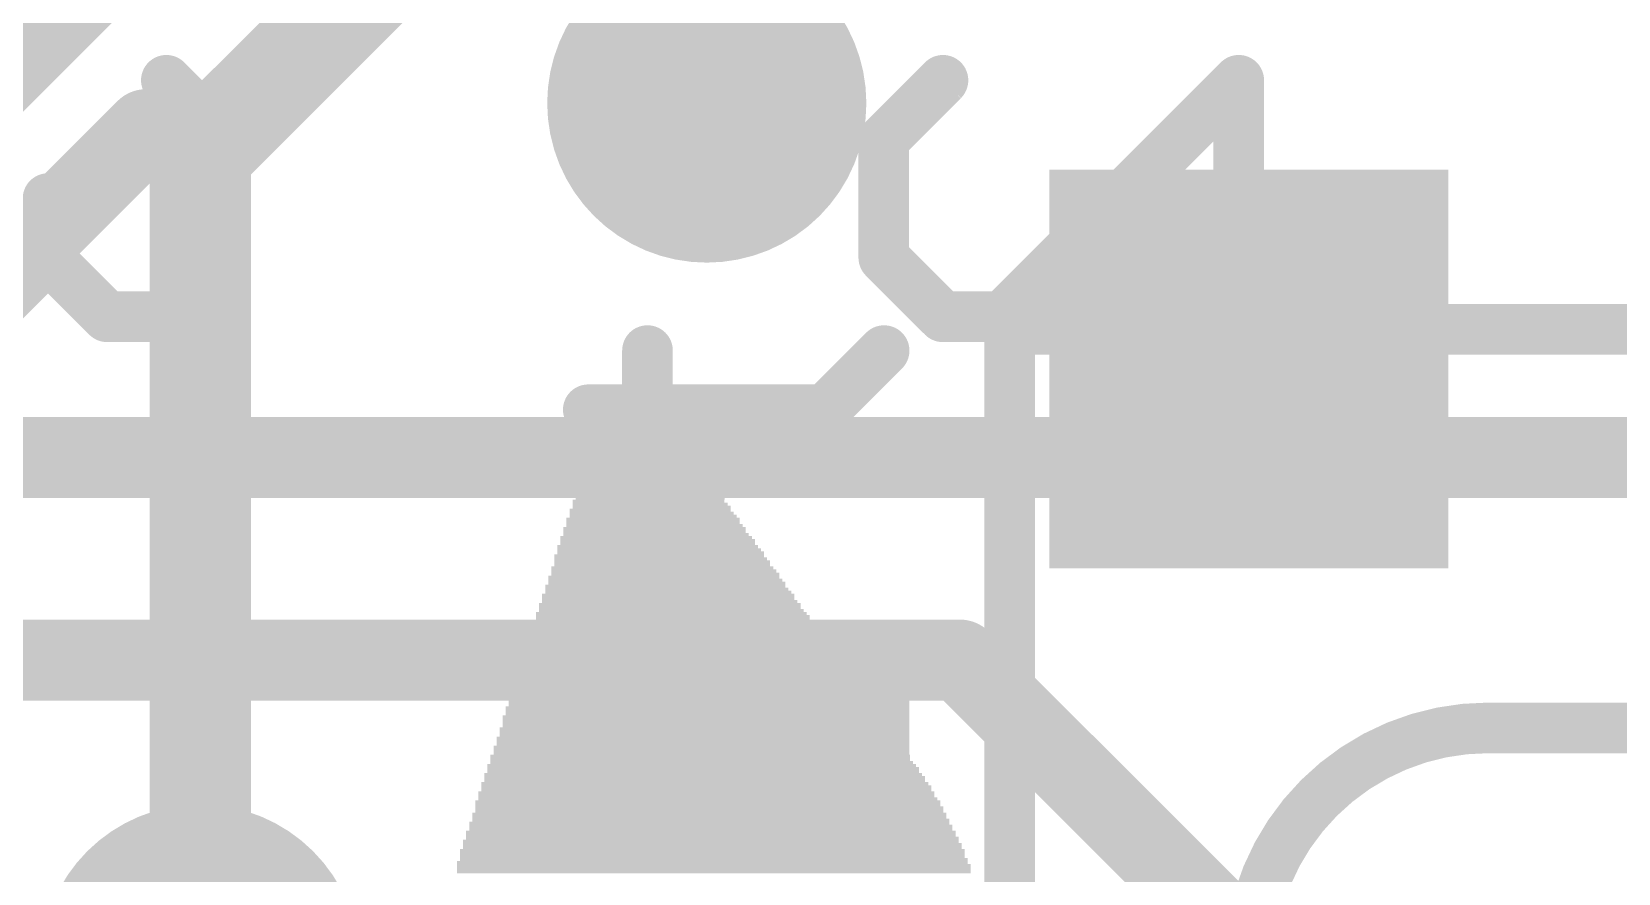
# Model space of a CAD drawing. Extents: x -0.1 to 35.7, y -0.1 to 17.9.
# Drawn here: x 26.629 to 30.606, y 9.625 to 11.736 of the extents above; entities that cross this region are included whole.
import ezdxf

# ---------------------------------------------------------------- set-up
doc = ezdxf.new("R2010")
doc.units = 0
for name, color, linetype in [('1', 12, 'CONTINUOUS'), ('16', 132, 'CONTINUOUS'), ('18', 110, 'CONTINUOUS'), ('21', 40, 'CONTINUOUS'), ('22', 6, 'CONTINUOUS')]:
    doc.layers.add(name, color=color, linetype=linetype)

# ---------------------------------------------------------------- blocks, each defined once
blk = doc.blocks.new('RECT')
blk.add_solid([(-0.5, -0.5), (0.5, -0.5), (-0.5, 0.5), (0.5, 0.5)])
blk = doc.blocks.new('ROUNDV')
at = {"const_width": 0.5}
blk.add_lwpolyline([(0, -0.25, 1), (0, 0.25, 1), (0, -0.25)], format="xyb", dxfattribs=at)

msp = doc.modelspace()

# ---------------------------------------------------------------- linework, layer by layer
at = {"layer": '1', "const_width": 0.254}
for points in [[(27.051, 11.43), (27.94, 12.319)], [(27.051, 9.398), (27.051, 11.43)]]:
    msp.add_lwpolyline(points, dxfattribs=at)
at = {"layer": '1', "const_width": 0.127}
for points in [[(27.1145, 11.43, 1), (26.9875, 11.43)], [(27.0061, 11.4749, 1), (27.0959, 11.3851)]]:
    msp.add_lwpolyline(points, format="xyb", dxfattribs=at)
at = {"layer": '16', "const_width": 0.2032}
for points in [[(20.955, 10.668), (31.242, 10.668)], [(20.828, 10.16), (28.956, 10.16)], [(28.956, 10.16), (29.972, 9.144)]]:
    msp.add_lwpolyline(points, dxfattribs=at)
at = {"layer": '16', "const_width": 0.1016}
for points in [[(28.9919, 10.1959, 1), (28.9201, 10.1241)], [(28.956, 10.1092, 1), (28.956, 10.2108)]]:
    msp.add_lwpolyline(points, format="xyb", dxfattribs=at)
at = {"layer": '21'}
for points, const_width in [([(26.9156, 11.4904), (25.9964, 10.5712)], 0.2032), ([(29.08, 6.79), (29.08, 10.99)], 0.127), ([(29.08, 10.99), (31.88, 10.99)], 0.127), ([(28.1723, 10.6397), (28.1723, 10.9363)], 0.127), ([(28.6172, 10.788), (28.7655, 10.9363)], 0.127), ([(28.024, 10.788), (28.6172, 10.788)], 0.127), ([(28.1723, 10.1491), (28.3206, 10.2973)], 0.127), ([(28.3206, 10.2973), (28.4689, 10.2973)], 0.127), ([(28.4689, 10.2973), (28.4689, 9.7042)], 0.127), ([(28.1723, 9.8525), (28.1723, 10.1491)], 0.127), ([(28.7655, 10.1491), (28.7655, 9.8525)], 0.127), ([(30.28, 9.99), (30.68, 9.99)], 0.127), ([(28.3206, 9.7042), (28.1723, 9.8525)], 0.127), ([(28.7655, 9.8525), (28.6172, 9.7042)], 0.127), ([(28.6172, 9.7042), (28.3206, 9.7042)], 0.127)]:
    msp.add_lwpolyline(points, dxfattribs=dict(at, const_width=const_width))
for points, const_width in [([(26.9515, 11.4545, 1), (26.8797, 11.5263)], 0.1016), ([(29.08, 11.0218, 1), (29.08, 10.9582)], 0.0635), ([(29.1118, 10.99, 1), (29.0483, 10.99)], 0.0635), ([(28.2041, 10.9363, 1), (28.1406, 10.9363)], 0.0635), ([(28.788, 10.9138, 1), (28.743, 10.9587)], 0.0635), ([(28.024, 10.8197, 1), (28.024, 10.7562)], 0.0635), ([(28.5948, 10.8104, 1), (28.6397, 10.7655)], 0.0635), ([(28.6172, 10.7562, 1), (28.6172, 10.8197)], 0.0635), ([(28.1406, 10.6397, 1), (28.2041, 10.6397)], 0.0635), ([(28.3206, 10.3291, 1), (28.3206, 10.2656)], 0.0635), ([(28.3431, 10.2749, 1), (28.2982, 10.3198)], 0.0635), ([(28.5007, 10.2973, 1), (28.4372, 10.2973)], 0.0635), ([(28.4689, 10.2656, 1), (28.4689, 10.3291)], 0.0635), ([(28.2041, 10.1491, 1), (28.1406, 10.1491)], 0.0635), ([(28.1499, 10.1715, 1), (28.1948, 10.1266)], 0.0635), ([(28.7973, 10.1491, 1), (28.7338, 10.1491)], 0.0635), ([(30.28, 9.99, 0.4142), (29.68, 9.39)], 0.127), ([(30.28, 10.0218, 1), (30.28, 9.9582)], 0.0635), ([(30.28, 9.9582, 1), (30.28, 10.0218)], 0.0635), ([(28.1948, 9.8749, 1), (28.1499, 9.83)], 0.0635), ([(28.788, 9.83, 1), (28.743, 9.8749)], 0.0635), ([(28.1406, 9.8525, 1), (28.2041, 9.8525)], 0.0635), ([(28.7338, 9.8525, 1), (28.7973, 9.8525)], 0.0635), ([(28.3206, 9.7359, 1), (28.3206, 9.6724)], 0.0635), ([(28.2982, 9.6817, 1), (28.3431, 9.7266)], 0.0635), ([(28.5948, 9.7266, 1), (28.6397, 9.6817)], 0.0635), ([(28.6172, 9.6724, 1), (28.6172, 9.7359)], 0.0635), ([(28.4372, 9.7042, 1), (28.5007, 9.7042)], 0.0635)]:
    msp.add_lwpolyline(points, format="xyb", dxfattribs=dict(at, const_width=const_width))
at = {"layer": '22', "const_width": 0.127}
for points in [[(27.1145, 11.4659), (26.9662, 11.6142)], [(28.7647, 11.4659), (28.913, 11.6142)], [(29.6545, 11.6142), (29.0613, 11.0211)], [(29.6545, 11.0211), (29.6545, 11.6142)], [(27.1145, 11.1693), (27.1145, 11.4659)], [(28.7647, 11.1693), (28.7647, 11.4659)], [(26.6696, 11.1693), (26.6696, 11.3176)], [(26.5213, 11.0211), (26.6696, 11.1693)], [(26.6696, 11.1693), (26.8179, 11.0211)], [(26.9662, 11.0211), (27.1145, 11.1693)], [(28.913, 11.0211), (28.7647, 11.1693)], [(26.8179, 11.0211), (26.9662, 11.0211)], [(29.0613, 11.0211), (28.913, 11.0211)]]:
    msp.add_lwpolyline(points, dxfattribs=at)
at = {"layer": '22', "const_width": 0.0635}
for points in [[(26.9887, 11.6367, 1), (26.9438, 11.5918)], [(28.9355, 11.5918, 1), (28.8906, 11.6367)], [(29.6863, 11.6142, 1), (29.6228, 11.6142)], [(29.677, 11.5918, 1), (29.632, 11.6367)], [(27.1462, 11.4659, 1), (27.0828, 11.4659)], [(27.092, 11.4435, 1), (27.137, 11.4884)], [(28.7965, 11.4659, 1), (28.733, 11.4659)], [(28.7423, 11.4884, 1), (28.7872, 11.4435)], [(26.7014, 11.3176, 1), (26.6379, 11.3176)], [(26.6921, 11.1918, 1), (26.6472, 11.1469)], [(26.6921, 11.1469, 1), (26.6472, 11.1918)], [(27.137, 11.1469, 1), (27.092, 11.1918)], [(28.7872, 11.1918, 1), (28.7423, 11.1469)], [(26.6379, 11.1693, 1), (26.7014, 11.1693)], [(27.0828, 11.1693, 1), (27.1462, 11.1693)], [(28.733, 11.1693, 1), (28.7965, 11.1693)], [(26.8179, 11.0528, 1), (26.8179, 10.9893)], [(26.7955, 10.9986, 1), (26.8404, 11.0435)], [(26.9438, 11.0435, 1), (26.9887, 10.9986)], [(26.9662, 10.9893, 1), (26.9662, 11.0528)], [(28.913, 11.0528, 1), (28.913, 10.9893)], [(28.8906, 10.9986, 1), (28.9355, 11.0435)], [(29.0389, 11.0435, 1), (29.0838, 10.9986)], [(29.0613, 10.9893, 1), (29.0613, 11.0528)], [(29.6228, 11.0211, 1), (29.6863, 11.0211)]]:
    msp.add_lwpolyline(points, format="xyb", dxfattribs=at)

# ---------------------------------------------------------------- block references
at = {"layer": '1', "xscale": 0.7, "yscale": 1.7, "rotation": 315}
msp.add_blockref('RECT', (26.0317, 11.4551), dxfattribs=at)
at = {"layer": '1', "rotation": 270}
msp.add_blockref('RECT', (29.68, 10.89), dxfattribs=at)
at = {"layer": '18', "xscale": 0.8001, "yscale": 0.8001}
for p in [(28.321, 11.557), (28.321, 11.557), (27.051, 9.398), (27.051, 9.398)]:
    msp.add_blockref('ROUNDV', p, dxfattribs=at)
at = {"layer": '22', "rotation": 180}
for p, xscale, yscale in [((28.1674, 10.6959), 0.1219, 0.0077), ((28.175, 10.7036), 0.0609, 0.0076), ((28.1673, 10.6578), 0.2438, 0.0077), ((28.1673, 10.6655), 0.2286, 0.0076), ((28.1635, 10.6731), 0.2058, 0.0076), ((28.1674, 10.6807), 0.1829, 0.0076), ((28.1673, 10.6883), 0.1524, 0.0076), ((28.1673, 10.6197), 0.3048, 0.0077), ((28.1673, 10.635), 0.2896, 0.0076), ((28.1673, 10.6274), 0.2896, 0.0076), ((28.1674, 10.6426), 0.2743, 0.0076), ((28.1674, 10.6502), 0.2591, 0.0076), ((28.1712, 10.5969), 0.3429, 0.0076), ((28.1712, 10.5893), 0.3429, 0.0076), ((28.175, 10.5816), 0.3505, 0.0077), ((28.1673, 10.6121), 0.32, 0.0076), ((28.1712, 10.6045), 0.3277, 0.0076), ((28.1749, 10.5588), 0.381, 0.0076), ((28.1788, 10.5512), 0.3887, 0.0076), ((28.1826, 10.5435), 0.3963, 0.0077), ((28.1788, 10.5664), 0.3733, 0.0076), ((28.175, 10.574), 0.3657, 0.0076), ((28.1864, 10.5131), 0.4343, 0.0076), ((28.1864, 10.5054), 0.4343, 0.0077), ((28.1902, 10.4978), 0.442, 0.0076), ((28.1788, 10.5359), 0.4039, 0.0076), ((28.1864, 10.5207), 0.4191, 0.0076), ((28.1826, 10.5283), 0.4115, 0.0076), ((28.194, 10.4673), 0.48, 0.0077), ((28.1978, 10.4597), 0.4876, 0.0076), ((28.1902, 10.4902), 0.4572, 0.0076), ((28.1902, 10.4826), 0.4572, 0.0076), ((28.194, 10.475), 0.4648, 0.0076), ((28.2016, 10.4216), 0.5258, 0.0076), ((28.1978, 10.4445), 0.503, 0.0076), ((28.2016, 10.4369), 0.5106, 0.0076), ((28.2054, 10.4292), 0.5182, 0.0077), ((28.1978, 10.4521), 0.4876, 0.0076), ((28.2093, 10.3911), 0.5563, 0.0077), ((28.2131, 10.3835), 0.5639, 0.0076), ((28.2054, 10.414), 0.5334, 0.0076), ((28.2092, 10.4064), 0.541, 0.0076), ((28.2092, 10.3988), 0.541, 0.0076), ((28.2169, 10.3454), 0.6019, 0.0076), ((28.2207, 10.3378), 0.6096, 0.0076), ((28.2169, 10.3607), 0.5867, 0.0076), ((28.2131, 10.3683), 0.5791, 0.0076), ((28.2207, 10.353), 0.5943, 0.0077), ((28.2169, 10.3759), 0.5715, 0.0076), ((28.2283, 10.2997), 0.6553, 0.0076), ((28.2245, 10.3226), 0.6325, 0.0076), ((28.2245, 10.3149), 0.6325, 0.0077), ((28.2283, 10.3073), 0.6401, 0.0076), ((28.2245, 10.3302), 0.6172, 0.0076), ((28.2321, 10.2769), 0.6782, 0.0077), ((28.2359, 10.2692), 0.6858, 0.0076), ((28.2359, 10.2616), 0.6858, 0.0076), ((28.2321, 10.2845), 0.663, 0.0076), ((28.2283, 10.2921), 0.6553, 0.0076), ((28.2398, 10.2311), 0.7239, 0.0076), ((28.2436, 10.2235), 0.7315, 0.0076), ((28.2359, 10.254), 0.701, 0.0076), ((28.2397, 10.2464), 0.7086, 0.0076), ((28.2397, 10.2388), 0.7086, 0.0077), ((28.2435, 10.2083), 0.7468, 0.0076), ((28.2473, 10.2007), 0.7544, 0.0077), ((28.2511, 10.193), 0.762, 0.0076), ((28.2511, 10.1854), 0.762, 0.0076), ((28.2474, 10.2159), 0.7391, 0.0076), ((28.255, 10.1549), 0.8001, 0.0076), ((28.2626, 10.1397), 0.8153, 0.0076), ((28.2588, 10.1473), 0.8077, 0.0076), ((28.255, 10.1702), 0.7849, 0.0076), ((28.2512, 10.1778), 0.7773, 0.0076), ((28.2588, 10.1626), 0.7925, 0.0077), ((28.2664, 10.1092), 0.8534, 0.0076), ((28.2664, 10.1016), 0.8534, 0.0076), ((28.2626, 10.1321), 0.8306, 0.0076), ((28.2626, 10.1245), 0.8306, 0.0077), ((28.2664, 10.1168), 0.8382, 0.0076), ((28.274, 10.0635), 0.8992, 0.0076), ((28.2702, 10.0864), 0.8763, 0.0077), ((28.274, 10.0787), 0.884, 0.0076), ((28.274, 10.0711), 0.884, 0.0076), ((28.2702, 10.094), 0.861, 0.0076), ((28.2778, 10.0406), 0.922, 0.0076), ((28.2816, 10.033), 0.9296, 0.0076), ((28.2855, 10.0254), 0.9373, 0.0076), ((28.2778, 10.0559), 0.9068, 0.0076), ((28.2778, 10.0483), 0.9068, 0.0077), ((28.2931, 9.9797), 0.9829, 0.0076), ((28.2893, 9.9873), 0.9753, 0.0076), ((28.2855, 10.0102), 0.9525, 0.0077), ((28.2817, 10.0178), 0.9449, 0.0076), ((28.2893, 10.0025), 0.9601, 0.0076), ((28.2893, 9.9949), 0.9601, 0.0076), ((28.2969, 9.9416), 1.0211, 0.0076), ((28.2931, 9.9644), 0.9983, 0.0076), ((28.3007, 9.9492), 1.0135, 0.0076), ((28.2969, 9.9568), 1.0059, 0.0076), ((28.2969, 9.9721), 0.9906, 0.0077), ((28.3045, 9.9187), 1.0516, 0.0076), ((28.3045, 9.9111), 1.0516, 0.0076), ((28.3083, 9.9035), 1.0592, 0.0076), ((28.3007, 9.934), 1.0287, 0.0077), ((28.3045, 9.9263), 1.0363, 0.0076), ((28.3121, 9.873), 1.0972, 0.0076), ((28.316, 9.8654), 1.1049, 0.0076), ((28.3083, 9.8959), 1.0744, 0.0077), ((28.3121, 9.8882), 1.082, 0.0076), ((28.3121, 9.8806), 1.082, 0.0076), ((28.3197, 9.8273), 1.143, 0.0076), ((28.3159, 9.8501), 1.1202, 0.0076), ((28.3197, 9.8425), 1.1278, 0.0076), ((28.3197, 9.8349), 1.1278, 0.0076), ((28.316, 9.8578), 1.1049, 0.0077), ((28.3236, 9.8044), 1.1659, 0.0076), ((28.3236, 9.7968), 1.1659, 0.0076), ((28.3274, 9.7892), 1.1735, 0.0076), ((28.3274, 9.7816), 1.1735, 0.0077), ((28.3197, 9.8197), 1.143, 0.0077), ((28.3235, 9.812), 1.1506, 0.0076), ((28.3312, 9.7435), 1.2115, 0.0077), ((28.3274, 9.7511), 1.2039, 0.0076), ((28.3312, 9.7587), 1.1963, 0.0076), ((28.3274, 9.7739), 1.1887, 0.0076), ((28.3274, 9.7663), 1.1887, 0.0076), ((28.3312, 9.7054), 1.2421, 0.0077), ((28.3312, 9.7282), 1.2269, 0.0076), ((28.3312, 9.7206), 1.2269, 0.0076), ((28.335, 9.713), 1.2345, 0.0076), ((28.3312, 9.7358), 1.2115, 0.0076), ((28.335, 9.6825), 1.2649, 0.0076), ((28.335, 9.6749), 1.2649, 0.0076), ((28.335, 9.6673), 1.2649, 0.0077), ((28.335, 9.6977), 1.2497, 0.0076), ((28.335, 9.6901), 1.2497, 0.0076), ((28.3388, 9.6444), 1.2878, 0.0076), ((28.3388, 9.6368), 1.2878, 0.0076), ((28.3388, 9.6292), 1.2878, 0.0077), ((28.335, 9.652), 1.2801, 0.0076), ((28.3388, 9.6596), 1.2725, 0.0076)]:
    msp.add_blockref('RECT', p, dxfattribs=dict(at, xscale=xscale, yscale=yscale))

doc.saveas('drawing.dxf')
